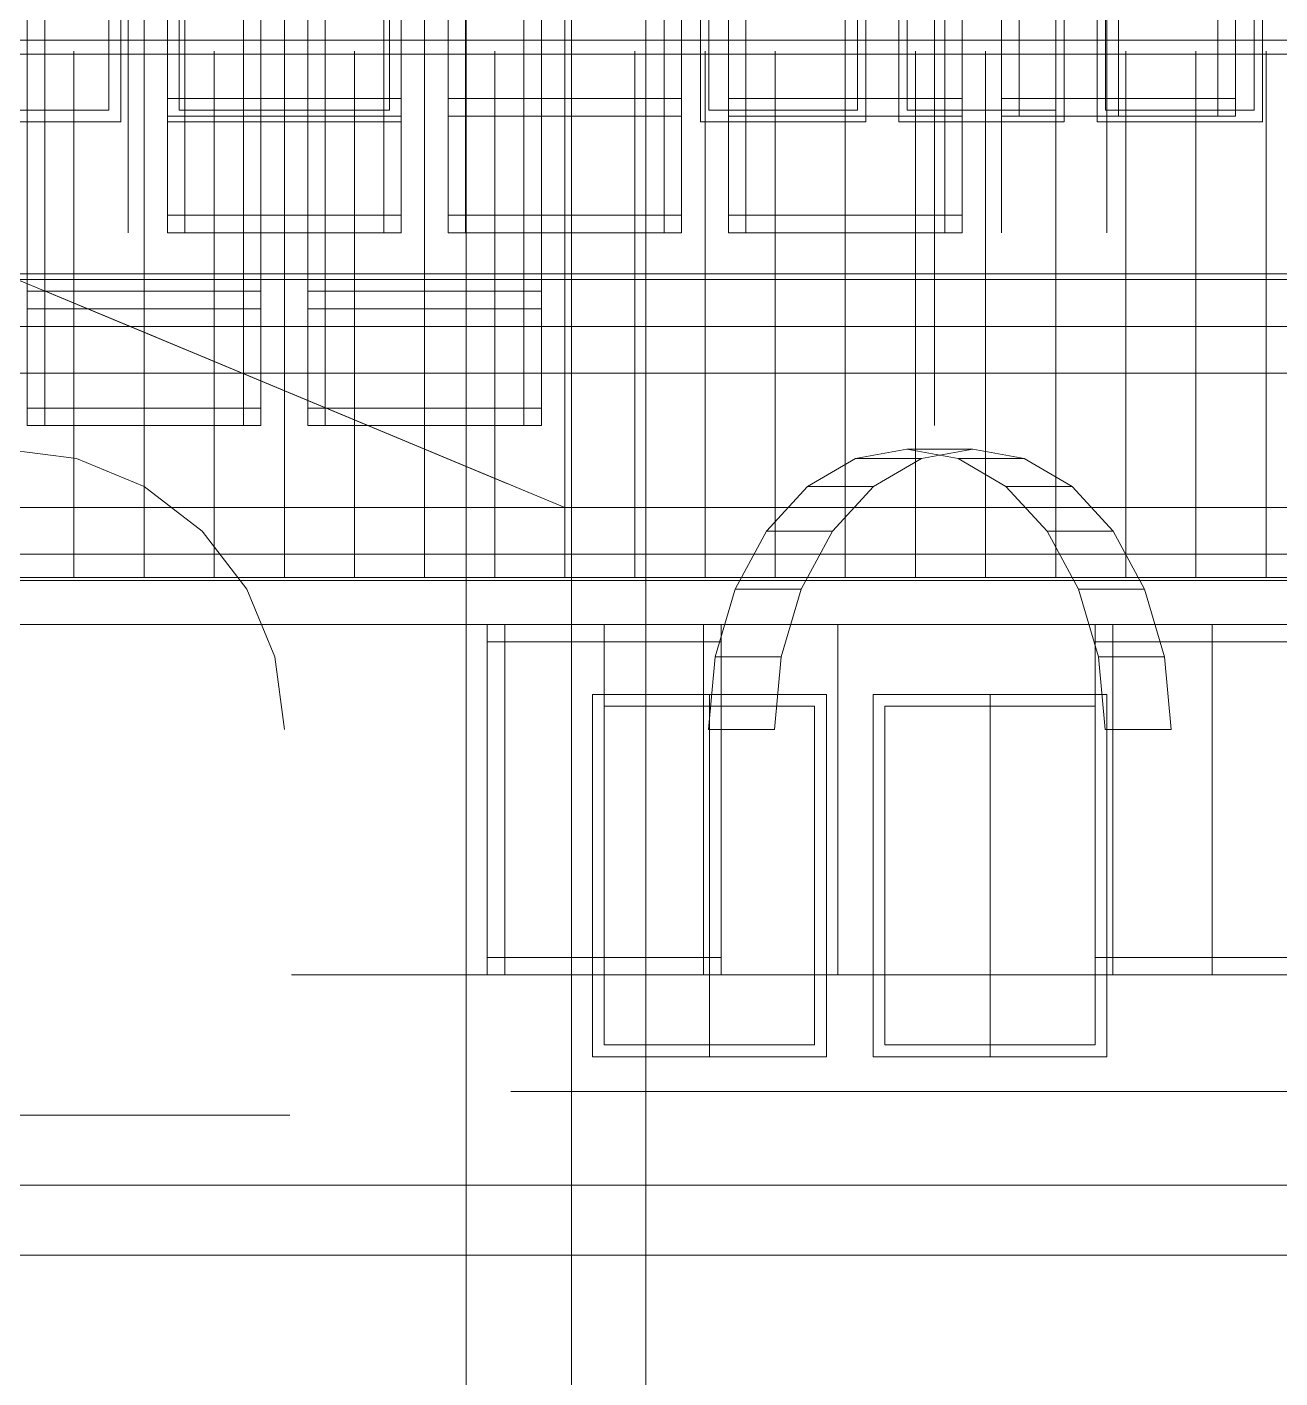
# Model space of a CAD drawing. Header units: millimetres. Extents: x -113526 to 211532, y -79714 to 28306.
# Drawn here: x 82736 to 83663, y -16214 to -15214 of the extents above; entities that cross this region are included whole.
import ezdxf

# ---------------------------------------------------------------- set-up
doc = ezdxf.new("R2010")
doc.units = ezdxf.units.MM
doc.layers.add('填充图样', color=38, linetype='Continuous')

msp = doc.modelspace()

# ---------------------------------------------------------------- linework, layer by layer
at = {"layer": '填充图样', "lineweight": 5, "extrusion": (2e-16, 1, -2e-16)}
for p, q in [((83060.8, -16304.6, -529), (83060.8, -14881.7, -529)), ((83138.7, -16304.6, -529), (83138.7, -14881.7, -529)), ((83193.7, -16304.6, -473.9), (83193.7, -14881.7, -473.9)), ((82810.5, -15366.1, 11312.1), (82810.5, -15020.1, 11312.1)), ((83457, -15366.1, 11312.1), (83457, -15020.1, 11312.1)), ((83534.9, -15366.1, 11312.1), (83534.9, -15020.1, 11312.1)), ((81694.7, -15223.4, 4127.7), (83742.5, -15223.4, 4127.7)), ((81694.7, -15223.4, 7175.5), (83742.5, -15223.4, 7175.5)), ((83742.5, -15400.7, 11312.1), (81694.7, -15400.7, 11312.1)), ((83405.1, -15400.7, 14371.8), (84754.4, -15400.7, 14371.8)), ((81694.7, -15435.3, 11312.1), (83742.5, -15435.3, 11312.1)), ((84754.4, -15435.3, 14371.8), (83405.1, -15435.3, 14371.8)), ((83742.5, -15469.9, 7175.5), (81694.7, -15469.9, 7175.5)), ((83138.7, -15469.9, -529), (82298.5, -15469.9, -529)), ((83138.7, -15469.9, -529), (83742.5, -15469.9, 74.8)), ((84235.5, -15604, 10819.1), (81201.7, -15604, 10819.1)), ((84910.1, -15655.9, 8343.2), (80527, -15655.9, 8343.2)), ((83405.1, -15655.9, 14821.6), (82032, -15655.9, 14821.6)), ((82931.6, -15655.9, 10974.8), (84079.8, -15655.9, 10974.8)), ((84754.4, -15655.9, 14371.8), (83405.1, -15655.9, 14371.8)), ((83405.1, -15655.9, 14371.8), (83405.1, -15655.9, 14821.6)), ((82931.6, -15915.3, 10974.8), (84079.8, -15915.3, 10974.8)), ((83093.7, -16001.8, 14821.6), (83405.1, -16001.8, 14821.6)), ((84754.4, -16001.8, 14371.8), (83405.1, -16001.8, 14371.8)), ((83405.1, -16001.8, 14821.6), (83405.1, -16001.8, 14371.8)), ((82758.6, -16019.1, 17919.6), (82701.3, -16019.1, 17496)), ((82930.3, -16019.1, 18274.4), (82758.6, -16019.1, 17919.6)), ((83335.9, -16071, 14371.8), (82101.2, -16071, 14371.8)), ((82505.6, -16071, 11199.6), (82931.6, -16071, 11199.6)), ((83124.9, -16071, 16271.1), (82598.3, -16071, 16007.8)), ((82912.8, -16071, 14787), (82930.1, -16071, 14757)), ((82930.1, -16071, 14816.9), (82912.8, -16071, 14787)), ((82930.1, -16071, 14757), (82964.7, -16071, 14757)), ((82964.7, -16071, 14816.9), (82930.1, -16071, 14816.9)), ((82931.6, -16071, 10974.8), (84079.8, -16071, 10974.8)), ((82931.6, -16071, 11199.6), (82931.6, -16071, 10974.8)), ((82964.7, -16071, 14757), (82982, -16071, 14787)), ((82982, -16071, 14787), (82964.7, -16071, 14816.9)), ((82967.2, -16071, 9265.4), (82967.2, -16071, 9332.4)), ((82967.2, -16071, 8770.2), (83034.3, -16071, 8770.2)), ((82967.2, -16071, 9332.4), (83034.3, -16071, 9332.4)), ((83034.3, -16071, 9265.4), (82967.2, -16071, 9265.4)), ((83034.3, -16071, 8703.2), (82967.2, -16071, 8703.2)), ((82967.2, -16071, 8703.2), (82967.2, -16071, 8770.2)), ((82967.2, -16071, 10389.8), (82967.2, -16071, 10456.9)), ((82967.2, -16071, 10456.9), (83034.3, -16071, 10456.9)), ((83034.3, -16071, 10389.8), (82967.2, -16071, 10389.8)), ((82967.2, -16071, 9827.6), (82967.2, -16071, 9894.7)), ((82967.2, -16071, 9894.7), (83034.3, -16071, 9894.7)), ((83034.3, -16071, 9827.6), (82967.2, -16071, 9827.6)), ((83034.3, -16071, 9332.4), (83034.3, -16071, 9265.4)), ((83034.3, -16071, 8770.2), (83034.3, -16071, 8703.2)), ((83034.3, -16071, 10456.9), (83034.3, -16071, 10389.8)), ((83034.3, -16071, 9894.7), (83034.3, -16071, 9827.6)), ((83093.7, -16071, 14821.6), (83405.1, -16071, 14821.6)), ((83093.7, -16071, 14821.6), (83093.7, -16071, 14752.4)), ((83093.7, -16071, 14752.4), (83335.9, -16071, 14752.4)), ((85136.1, -16071, 14909), (83102.4, -16071, 14909)), ((83628.5, -16071, 16648.9), (83124.9, -16071, 16271.1)), ((83335.9, -16071, 14510.2), (83335.9, -16071, 14371.8)), ((83335.9, -16071, 14683.2), (83335.9, -16071, 14510.2)), ((83335.9, -16071, 14752.4), (83335.9, -16071, 14683.2)), ((83405.1, -16071, 14510.2), (83405.1, -16071, 14371.8)), ((84200.9, -16071, 14371.8), (83405.1, -16071, 14371.8)), ((83405.1, -16071, 14683.2), (83405.1, -16071, 14510.2)), ((83405.1, -16071, 14821.6), (83405.1, -16071, 14683.2)), ((85136.1, -16071, 15220.4), (83497, -16071, 15220.4)), ((84029.2, -16071, 16854.9), (83628.5, -16071, 16648.9)), ((84754.4, -16122.9, 8187.5), (80682.7, -16122.9, 8187.5)), ((82987.8, -16122.9, 7962.6), (82449.4, -16122.9, 7962.6)), ((84754.4, -16122.9, 8187.5), (82987.8, -16122.9, 8187.5)), ((82987.8, -16122.9, 8187.5), (82987.8, -16122.9, 7962.6)), ((83319.5, -16122.9, 15572.8), (83250.8, -16122.9, 14714.2)), ((83411, -16122.9, 15962), (83319.5, -16122.9, 15572.8)), ((83605.6, -16122.9, 16168.1), (83411, -16122.9, 15962)), ((83868.9, -16122.9, 16419.9), (83605.6, -16122.9, 16168.1))]:
    msp.add_line(p, q, dxfattribs=at)
at = {"layer": '填充图样', "lineweight": 5, "extrusion": (0, -4e-16, -1)}
for p, q in [((82805.1, -14938, -531.1), (82805.1, -15283.9, -531.1)), ((82839.7, -15283.9, -531.1), (82839.7, -14938, -531.1)), ((83012.7, -14938, -531.1), (83012.7, -15283.9, -531.1)), ((82796.4, -14946.6, -531.1), (82796.4, -15275.3, -531.1)), ((82848.3, -15275.3, -531.1), (82848.3, -14946.6, -531.1)), ((83004, -14946.6, -531.1), (83004, -15275.3, -531.1)), ((82796.4, -15275.3, -531.1), (82640.7, -15275.3, -531.1)), ((83004, -15275.3, -531.1), (82848.3, -15275.3, -531.1)), ((82805.1, -15283.9, -531.1), (82632.1, -15283.9, -531.1)), ((83012.7, -15283.9, -531.1), (82839.7, -15283.9, -531.1))]:
    msp.add_line(p, q, dxfattribs=at)
at = {"layer": '填充图样', "lineweight": 5, "extrusion": (0.707107, -4e-16, -0.707107)}
for p, q in [((83234.1, -15283.9, -436.5), (83234.1, -14938, -436.5)), ((83356.5, -14938, -314.2), (83356.5, -15283.9, -314.2)), ((83380.9, -15283.9, -289.8), (83380.9, -14938, -289.8)), ((83503.3, -14938, -167.4), (83503.3, -15283.9, -167.4)), ((83527.7, -15283.9, -143), (83527.7, -14938, -143)), ((83650, -14938, -20.6), (83650, -15283.9, -20.6)), ((83240.3, -15275.3, -430.4), (83240.3, -14946.6, -430.4)), ((83350.4, -14946.6, -320.3), (83350.4, -15275.3, -320.3)), ((83387, -15275.3, -283.6), (83387, -14946.6, -283.6)), ((83497.1, -14946.6, -173.5), (83497.1, -15275.3, -173.5)), ((83533.8, -15275.3, -136.9), (83533.8, -14946.6, -136.9)), ((83643.9, -14946.6, -26.8), (83643.9, -15275.3, -26.8)), ((83350.4, -15275.3, -320.3), (83240.3, -15275.3, -430.4)), ((83497.1, -15275.3, -173.5), (83387, -15275.3, -283.6)), ((83643.9, -15275.3, -26.8), (83533.8, -15275.3, -136.9)), ((83356.5, -15283.9, -314.2), (83234.1, -15283.9, -436.5)), ((83503.3, -15283.9, -167.4), (83380.9, -15283.9, -289.8)), ((83650, -15283.9, -20.6), (83527.7, -15283.9, -143))]:
    msp.add_line(p, q, dxfattribs=at)
at = {"layer": '填充图样', "lineweight": 5}
for p, q in [((82839.7, -15366.1, 11312.1), (82839.7, -15020.1, 11312.1)), ((82852.6, -15366.1, 11312.1), (82852.6, -15020.1, 11312.1)), ((82926.2, -15279.6, 11312.1), (82926.2, -15020.1, 11312.1)), ((82999.7, -15020.1, 11312.1), (82999.7, -15366.1, 11312.1)), ((83012.7, -15020.1, 11312.1), (83012.7, -15366.1, 11312.1)), ((83047.3, -15366.1, 11312.1), (83047.3, -15020.1, 11312.1)), ((83060.2, -15366.1, 11312.1), (83060.2, -15020.1, 11312.1)), ((83133.7, -15279.6, 11312.1), (83133.7, -15020.1, 11312.1)), ((83207.3, -15020.1, 11312.1), (83207.3, -15366.1, 11312.1)), ((83220.2, -15020.1, 11312.1), (83220.2, -15366.1, 11312.1)), ((83254.8, -15366.1, 11312.1), (83254.8, -15020.1, 11312.1)), ((83267.8, -15366.1, 11312.1), (83267.8, -15020.1, 11312.1)), ((83341.3, -15279.6, 11312.1), (83341.3, -15020.1, 11312.1)), ((83414.9, -15020.1, 11312.1), (83414.9, -15366.1, 11312.1)), ((83427.8, -15020.1, 11312.1), (83427.8, -15366.1, 11312.1)), ((83012.7, -15266.6, 11312.1), (82839.7, -15266.6, 11312.1)), ((83220.2, -15266.6, 11312.1), (83047.3, -15266.6, 11312.1)), ((83427.8, -15266.6, 11312.1), (83254.8, -15266.6, 11312.1)), ((83012.7, -15279.6, 11312.1), (82839.7, -15279.6, 11312.1)), ((83220.2, -15279.6, 11312.1), (83047.3, -15279.6, 11312.1)), ((83427.8, -15279.6, 11312.1), (83254.8, -15279.6, 11312.1)), ((83012.7, -15353.1, 11312.1), (82839.7, -15353.1, 11312.1)), ((83220.2, -15353.1, 11312.1), (83047.3, -15353.1, 11312.1)), ((83427.8, -15353.1, 11312.1), (83254.8, -15353.1, 11312.1)), ((83012.7, -15366.1, 11312.1), (82839.7, -15366.1, 11312.1)), ((83220.2, -15366.1, 11312.1), (83047.3, -15366.1, 11312.1)), ((83427.8, -15366.1, 11312.1), (83254.8, -15366.1, 11312.1)), ((83076.4, -15915.3, 10972.6), (83076.4, -15655.9, 10972.6)), ((83076.4, -15655.9, 10972.6), (83249.4, -15655.9, 10972.6)), ((83089.4, -15915.3, 10972.6), (83089.4, -15655.9, 10972.6)), ((83162.9, -15915.3, 10972.6), (83162.9, -15655.9, 10972.6)), ((83236.5, -15655.9, 10972.6), (83236.5, -15915.3, 10972.6)), ((83249.4, -15655.9, 10972.6), (83249.4, -15915.3, 10972.6)), ((83526.2, -15655.9, 10972.6), (83699.2, -15655.9, 10972.6)), ((83526.2, -15915.3, 10972.6), (83526.2, -15655.9, 10972.6)), ((83539.2, -15915.3, 10972.6), (83539.2, -15655.9, 10972.6)), ((83612.7, -15915.3, 10972.6), (83612.7, -15655.9, 10972.6)), ((83076.4, -15668.8, 10972.6), (83249.4, -15668.8, 10972.6)), ((83526.2, -15668.8, 10972.6), (83699.2, -15668.8, 10972.6)), ((83154.3, -15707.8, 8189.6), (83154.3, -15975.9, 8189.6)), ((83327.3, -15707.8, 8189.6), (83154.3, -15707.8, 8189.6)), ((83240.8, -15975.9, 8189.6), (83240.8, -15707.8, 8189.6)), ((83327.3, -15975.9, 8189.6), (83327.3, -15707.8, 8189.6)), ((83534.9, -15707.8, 8189.6), (83361.9, -15707.8, 8189.6)), ((83361.9, -15707.8, 8189.6), (83361.9, -15975.9, 8189.6)), ((83448.4, -15975.9, 8189.6), (83448.4, -15707.8, 8189.6)), ((83534.9, -15975.9, 8189.6), (83534.9, -15707.8, 8189.6)), ((83162.9, -15716.4, 8189.6), (83162.9, -15967.2, 8189.6)), ((83318.6, -15716.4, 8189.6), (83162.9, -15716.4, 8189.6)), ((83318.6, -15967.2, 8189.6), (83318.6, -15716.4, 8189.6)), ((83526.2, -15716.4, 8189.6), (83370.5, -15716.4, 8189.6)), ((83370.5, -15716.4, 8189.6), (83370.5, -15967.2, 8189.6)), ((83526.2, -15967.2, 8189.6), (83526.2, -15716.4, 8189.6)), ((83249.4, -15902.4, 10972.6), (83076.4, -15902.4, 10972.6)), ((83699.2, -15902.4, 10972.6), (83526.2, -15902.4, 10972.6)), ((83249.4, -15915.3, 10972.6), (83076.4, -15915.3, 10972.6)), ((83699.2, -15915.3, 10972.6), (83526.2, -15915.3, 10972.6)), ((83162.9, -15967.2, 8189.6), (83318.6, -15967.2, 8189.6)), ((83370.5, -15967.2, 8189.6), (83526.2, -15967.2, 8189.6)), ((83154.3, -15975.9, 8189.6), (83327.3, -15975.9, 8189.6)), ((83361.9, -15975.9, 8189.6), (83534.9, -15975.9, 8189.6))]:
    msp.add_line(p, q, dxfattribs=at)
at = {"layer": '填充图样', "lineweight": 5, "extrusion": (-9e-16, -2e-16, -1)}
for p, q in [((83457, -15020.1, 14374), (83457, -15279.6, 14374)), ((83470, -15020.1, 14374), (83470, -15279.6, 14374)), ((83543.5, -15279.6, 14374), (83543.5, -15020.1, 14374)), ((83617, -15279.6, 14374), (83617, -15020.1, 14374)), ((83630, -15279.6, 14374), (83630, -15020.1, 14374)), ((83457, -15266.6, 14374), (83630, -15266.6, 14374)), ((83457, -15279.6, 14374), (83630, -15279.6, 14374))]:
    msp.add_line(p, q, dxfattribs=at)
at = {"layer": '填充图样', "lineweight": 5, "extrusion": (1.07e-14, -2e-16, -1)}
for p, q in [((82735.9, -15162.8, 14823.7), (82735.9, -15508.8, 14823.7)), ((82748.9, -15162.8, 14823.7), (82748.9, -15508.8, 14823.7)), ((82822.4, -15422.3, 14823.7), (82822.4, -15162.8, 14823.7)), ((82895.9, -15508.8, 14823.7), (82895.9, -15162.8, 14823.7)), ((82908.9, -15508.8, 14823.7), (82908.9, -15162.8, 14823.7)), ((82943.5, -15162.8, 14823.7), (82943.5, -15508.8, 14823.7)), ((82956.4, -15162.8, 14823.7), (82956.4, -15508.8, 14823.7)), ((83030, -15422.3, 14823.7), (83030, -15162.8, 14823.7)), ((83103.5, -15508.8, 14823.7), (83103.5, -15162.8, 14823.7)), ((83116.5, -15508.8, 14823.7), (83116.5, -15162.8, 14823.7)), ((82735.9, -15409.3, 14823.7), (82908.9, -15409.3, 14823.7)), ((82943.5, -15409.3, 14823.7), (83116.5, -15409.3, 14823.7)), ((82735.9, -15422.3, 14823.7), (82908.9, -15422.3, 14823.7)), ((82943.5, -15422.3, 14823.7), (83116.5, -15422.3, 14823.7)), ((82735.9, -15495.8, 14823.7), (82908.9, -15495.8, 14823.7)), ((82943.5, -15495.8, 14823.7), (83116.5, -15495.8, 14823.7)), ((82735.9, -15508.8, 14823.7), (82908.9, -15508.8, 14823.7)), ((82943.5, -15508.8, 14823.7), (83116.5, -15508.8, 14823.7))]:
    msp.add_line(p, q, dxfattribs=at)
at = {"layer": '填充图样', "lineweight": 5, "extrusion": (-1, 2e-16, -5e-16)}
for p, q in [((83407.3, -15508.8, 14683.2), (83407.3, -15162.8, 14683.2)), ((83407.3, -15162.8, 14510.2), (83407.3, -15508.8, 14510.2)), ((83407.3, -15422.3, 14596.7), (83407.3, -15162.8, 14596.7)), ((83407.3, -15508.8, 14670.2), (83407.3, -15162.8, 14670.2)), ((83407.3, -15162.8, 14523.2), (83407.3, -15508.8, 14523.2)), ((83407.3, -15409.3, 14510.2), (83407.3, -15409.3, 14683.2)), ((83407.3, -15422.3, 14510.2), (83407.3, -15422.3, 14683.2)), ((83407.3, -15495.8, 14510.2), (83407.3, -15495.8, 14683.2)), ((83407.3, -15508.8, 14510.2), (83407.3, -15508.8, 14683.2))]:
    msp.add_line(p, q, dxfattribs=at)
at = {"layer": '填充图样', "lineweight": 5, "extrusion": (-2e-16, -0.946559, -0.322531)}
for p, q in [((83731.3, -15233.8, 7199.4), (81705.9, -15233.8, 7199.4)), ((82770.5, -15621.1, 8342.5), (82770.5, -15231.6, 7199.4)), ((82822.4, -15621.1, 8342.5), (82822.4, -15231.6, 7199.4)), ((82874.3, -15621.1, 8342.5), (82874.3, -15231.6, 7199.4)), ((82926.2, -15621.1, 8342.5), (82926.2, -15231.6, 7199.4)), ((82978.1, -15621.1, 8342.5), (82978.1, -15231.6, 7199.4)), ((83030, -15621.1, 8342.5), (83030, -15231.6, 7199.4)), ((83081.9, -15621.1, 8342.5), (83081.9, -15231.6, 7199.4)), ((83133.7, -15621.1, 8342.5), (83133.7, -15231.6, 7199.4)), ((83185.6, -15621.1, 8342.5), (83185.6, -15231.6, 7199.4)), ((83237.5, -15621.1, 8342.5), (83237.5, -15231.6, 7199.4)), ((83289.4, -15621.1, 8342.5), (83289.4, -15231.6, 7199.4)), ((83341.3, -15621.1, 8342.5), (83341.3, -15231.6, 7199.4)), ((83393.2, -15621.1, 8342.5), (83393.2, -15231.6, 7199.4)), ((83445.1, -15621.1, 8342.5), (83445.1, -15231.6, 7199.4)), ((83497, -15621.1, 8342.5), (83497, -15231.6, 7199.4)), ((83548.9, -15621.1, 8342.5), (83548.9, -15231.6, 7199.4)), ((83600.8, -15621.1, 8342.5), (83600.8, -15231.6, 7199.4)), ((83652.7, -15621.1, 8342.5), (83652.7, -15231.6, 7199.4)), ((80562.8, -15623.3, 8342.5), (84874.4, -15623.3, 8342.5))]:
    msp.add_line(p, q, dxfattribs=at)
at = {"layer": '填充图样', "lineweight": 5, "extrusion": (5e-16, 0.9436, -0.331088)}
for p, q in [((83706.8, -15396.4, 11312.1), (81730.4, -15396.4, 11312.1)), ((82770.5, -15569.4, 10819.1), (82770.5, -15396.4, 11312.1)), ((82822.4, -15569.4, 10819.1), (82822.4, -15396.4, 11312.1)), ((82874.3, -15569.4, 10819.1), (82874.3, -15396.4, 11312.1)), ((82926.2, -15569.4, 10819.1), (82926.2, -15396.4, 11312.1)), ((82978.1, -15569.4, 10819.1), (82978.1, -15396.4, 11312.1)), ((83030, -15569.4, 10819.1), (83030, -15396.4, 11312.1)), ((83081.9, -15569.4, 10819.1), (83081.9, -15396.4, 11312.1)), ((83133.7, -15569.4, 10819.1), (83133.7, -15396.4, 11312.1)), ((83185.6, -15569.4, 10819.1), (83185.6, -15396.4, 11312.1)), ((83237.5, -15569.4, 10819.1), (83237.5, -15396.4, 11312.1)), ((83289.4, -15569.4, 10819.1), (83289.4, -15396.4, 11312.1)), ((83341.3, -15569.4, 10819.1), (83341.3, -15396.4, 11312.1)), ((83393.2, -15569.4, 10819.1), (83393.2, -15396.4, 11312.1)), ((83445.1, -15569.4, 10819.1), (83445.1, -15396.4, 11312.1)), ((83497, -15569.4, 10819.1), (83497, -15396.4, 11312.1)), ((83548.9, -15569.4, 10819.1), (83548.9, -15396.4, 11312.1)), ((83600.8, -15569.4, 10819.1), (83600.8, -15396.4, 11312.1)), ((83652.7, -15569.4, 10819.1), (83652.7, -15396.4, 11312.1)), ((81237.4, -15569.4, 10819.1), (84199.8, -15569.4, 10819.1))]:
    msp.add_line(p, q, dxfattribs=at)
at = {"layer": '填充图样', "lineweight": 5, "extrusion": (0.384615, 0.923077, -1e-16)}
for p, q in [((83133.7, -15569.4, 8378.5), (82751.2, -15410, 7995.9)), ((82751.2, -15410, 7995.9), (82751.2, -15410, 11166.3)), ((82831.4, -15443.4, 8076.1), (82751.2, -15410, 8076.1)), ((82883.3, -15465, 8128), (82751.2, -15410, 8128)), ((82779.5, -15421.8, 8024.2), (82751.2, -15410, 8024.2)), ((83133.7, -15569.4, 8802.7), (82751.2, -15410, 8802.7)), ((83133.7, -15569.4, 8750.8), (82751.2, -15410, 8750.8)), ((83133.7, -15569.4, 9373.5), (82751.2, -15410, 9373.5)), ((83133.7, -15569.4, 9321.6), (82751.2, -15410, 9321.6)), ((83133.7, -15569.4, 9269.7), (82751.2, -15410, 9269.7)), ((83133.7, -15569.4, 9217.8), (82751.2, -15410, 9217.8)), ((83133.7, -15569.4, 9165.9), (82751.2, -15410, 9165.9)), ((83133.7, -15569.4, 9114.1), (82751.2, -15410, 9114.1)), ((83133.7, -15569.4, 9062.2), (82751.2, -15410, 9062.2)), ((83133.7, -15569.4, 9010.3), (82751.2, -15410, 9010.3)), ((83133.7, -15569.4, 8958.4), (82751.2, -15410, 8958.4)), ((83133.7, -15569.4, 8906.5), (82751.2, -15410, 8906.5)), ((83133.7, -15569.4, 8854.6), (82751.2, -15410, 8854.6)), ((83133.7, -15569.4, 9581.1), (82751.2, -15410, 9581.1)), ((83133.7, -15569.4, 9633), (82751.2, -15410, 9633)), ((83133.7, -15569.4, 9684.9), (82751.2, -15410, 9684.9)), ((83133.7, -15569.4, 9529.2), (82751.2, -15410, 9529.2)), ((83133.7, -15569.4, 9477.3), (82751.2, -15410, 9477.3)), ((83133.7, -15569.4, 9425.4), (82751.2, -15410, 9425.4)), ((82935.2, -15486.6, 8179.9), (82751.2, -15410, 8179.9)), ((82987.1, -15508.2, 8231.8), (82751.2, -15410, 8231.8)), ((83090.9, -15551.5, 8335.6), (82751.2, -15410, 8335.6)), ((83039, -15529.9, 8283.7), (82751.2, -15410, 8283.7)), ((83133.7, -15569.4, 8698.9), (82751.2, -15410, 8698.9)), ((83133.7, -15569.4, 8647), (82751.2, -15410, 8647)), ((83133.7, -15569.4, 8595.1), (82751.2, -15410, 8595.1)), ((83133.7, -15569.4, 8543.2), (82751.2, -15410, 8543.2)), ((83133.7, -15569.4, 8491.3), (82751.2, -15410, 8491.3)), ((83133.7, -15569.4, 8439.4), (82751.2, -15410, 8439.4)), ((83133.7, -15569.4, 8387.5), (82751.2, -15410, 8387.5)), ((82831.4, -15443.4, 11086.1), (82751.2, -15410, 11086.1)), ((82935.2, -15486.6, 10982.3), (82751.2, -15410, 10982.3)), ((82883.3, -15465, 11034.2), (82751.2, -15410, 11034.2)), ((82987.1, -15508.2, 10930.4), (82751.2, -15410, 10930.4)), ((83090.9, -15551.5, 10826.6), (82751.2, -15410, 10826.6)), ((83039, -15529.9, 10878.5), (82751.2, -15410, 10878.5)), ((83133.7, -15569.4, 10152), (82751.2, -15410, 10152)), ((83133.7, -15569.4, 10203.9), (82751.2, -15410, 10203.9)), ((83133.7, -15569.4, 10255.8), (82751.2, -15410, 10255.8)), ((83133.7, -15569.4, 10307.7), (82751.2, -15410, 10307.7)), ((83133.7, -15569.4, 10359.6), (82751.2, -15410, 10359.6)), ((83133.7, -15569.4, 10411.5), (82751.2, -15410, 10411.5)), ((83133.7, -15569.4, 10463.4), (82751.2, -15410, 10463.4)), ((83133.7, -15569.4, 10515.3), (82751.2, -15410, 10515.3)), ((83133.7, -15569.4, 10100.1), (82751.2, -15410, 10100.1)), ((83133.7, -15569.4, 10567.2), (82751.2, -15410, 10567.2)), ((83133.7, -15569.4, 10619), (82751.2, -15410, 10619)), ((83133.7, -15569.4, 10670.9), (82751.2, -15410, 10670.9)), ((83133.7, -15569.4, 10722.8), (82751.2, -15410, 10722.8)), ((83133.7, -15569.4, 10774.7), (82751.2, -15410, 10774.7)), ((82751.2, -15410, 11166.3), (83133.7, -15569.4, 10783.8)), ((82779.5, -15421.8, 11138), (82751.2, -15410, 11138)), ((83133.7, -15569.4, 9736.8), (82751.2, -15410, 9736.8)), ((83133.7, -15569.4, 9788.7), (82751.2, -15410, 9788.7)), ((83133.7, -15569.4, 9840.6), (82751.2, -15410, 9840.6)), ((83133.7, -15569.4, 9892.5), (82751.2, -15410, 9892.5)), ((83133.7, -15569.4, 9944.4), (82751.2, -15410, 9944.4)), ((83133.7, -15569.4, 9996.3), (82751.2, -15410, 9996.3)), ((83133.7, -15569.4, 10048.2), (82751.2, -15410, 10048.2)), ((83133.7, -15569.4, 10783.8), (83133.7, -15569.4, 8378.5))]:
    msp.add_line(p, q, dxfattribs=at)
at = {"layer": '填充图样', "lineweight": 5, "extrusion": (2e-16, -4e-16, -1)}
msp.add_line((82511, -15469.9, -459.8), (82926.2, -15469.9, -459.8), dxfattribs=at)
at = {"layer": '填充图样', "lineweight": 5, "extrusion": (1, -2e-16, 4e-16)}
for p, q in [((83335.9, -15655.9, 14683.2), (83335.9, -15655.9, 14510.2)), ((83335.9, -15915.3, 14510.2), (83335.9, -15655.9, 14510.2)), ((83335.9, -15915.3, 14683.2), (83335.9, -15655.9, 14683.2)), ((83335.9, -15915.3, 14683.2), (83335.9, -15915.3, 14510.2))]:
    msp.add_line(p, q, dxfattribs=at)
at = {"layer": '填充图样', "lineweight": 5}
for points in [[(81694.7, -15223.4, 7175.5), (80527, -15621.3, 8343.2), (84910.1, -15621.3, 8343.2), (83742.5, -15223.4, 7175.5)], [(83742.5, -15396.4, 11312.1), (84235.5, -15569.4, 10819.1), (81201.7, -15569.4, 10819.1), (81694.7, -15396.4, 11312.1)], [(83133.7, -15569.4, 10819.1), (82727.2, -15400, 11225.6), (82727.2, -15400, 7936.7), (83133.7, -15569.4, 8343.2)], [(82772.3, -15533.2, -459.8), (82718.6, -15526.1, -459.8), (82718.6, -15526.1, -529), (82772.3, -15533.2, -529)], [(83348.8, -15533.2, -221), (83386.8, -15526.1, -183), (83435.7, -15526.1, -231.9), (83397.7, -15533.2, -269.9)], [(83386.8, -15526.1, -183), (83424.8, -15533.2, -145), (83473.7, -15533.2, -193.9), (83435.7, -15526.1, -231.9)], [(82822.4, -15553.9, -459.8), (82772.3, -15533.2, -459.8), (82772.3, -15533.2, -529), (82822.4, -15553.9, -529)], [(83313.4, -15553.9, -256.4), (83348.8, -15533.2, -221), (83397.7, -15533.2, -269.9), (83362.3, -15553.9, -305.3)], [(83424.8, -15533.2, -145), (83460.2, -15553.9, -109.6), (83509.1, -15553.9, -158.5), (83473.7, -15533.2, -193.9)], [(82865.4, -15586.9, -459.8), (82822.4, -15553.9, -459.8), (82822.4, -15553.9, -529), (82865.4, -15586.9, -529)], [(83283, -15586.9, -286.8), (83313.4, -15553.9, -256.4), (83362.3, -15553.9, -305.3), (83331.9, -15586.9, -335.7)], [(83460.2, -15553.9, -109.6), (83490.6, -15586.9, -79.2), (83539.5, -15586.9, -128.1), (83509.1, -15553.9, -158.5)], [(83133.7, -15604, 10819.1), (83133.7, -15569.4, 10819.1), (83133.7, -15569.4, 8343.2), (83133.7, -15604, 8343.2)], [(82898.4, -15629.9, -459.8), (82865.4, -15586.9, -459.8), (82865.4, -15586.9, -529), (82898.4, -15629.9, -529)], [(83259.7, -15629.9, -310.1), (83283, -15586.9, -286.8), (83331.9, -15586.9, -335.7), (83308.6, -15629.9, -359)], [(83490.6, -15586.9, -79.2), (83513.9, -15629.9, -55.8), (83562.8, -15629.9, -104.8), (83539.5, -15586.9, -128.1)], [(82919.1, -15680, -459.8), (82898.4, -15629.9, -459.8), (82898.4, -15629.9, -529), (82919.1, -15680, -529)], [(83245, -15680, -324.8), (83259.7, -15629.9, -310.1), (83308.6, -15629.9, -359), (83293.9, -15680, -373.7)], [(83513.9, -15629.9, -55.8), (83528.6, -15680, -41.2), (83577.5, -15680, -90.1), (83562.8, -15629.9, -104.8)], [(82926.2, -15733.7, -459.8), (82919.1, -15680, -459.8), (82919.1, -15680, -529), (82926.2, -15733.7, -529)], [(83240, -15733.7, -329.8), (83245, -15680, -324.8), (83293.9, -15680, -373.7), (83288.9, -15733.7, -378.7)], [(83528.6, -15680, -41.2), (83533.6, -15733.7, -36.2), (83582.5, -15733.7, -85.1), (83577.5, -15680, -90.1)], [(84079.8, -16071, 14371.8), (84079.8, -16071, 10974.8), (81357.4, -16071, 10974.8), (81357.4, -16071, 14371.8)], [(82032, -16071, 14821.6), (82032, -16071, 14371.8), (83405.1, -16071, 14371.8), (83405.1, -16071, 14821.6)], [(82405, -16071, 8187.5), (83034.3, -16071, 8187.5), (83034.3, -16071, 10974.8), (82405, -16071, 10974.8)]]:
    msp.add_3dface(points, dxfattribs=at)

doc.saveas('drawing.dxf')
